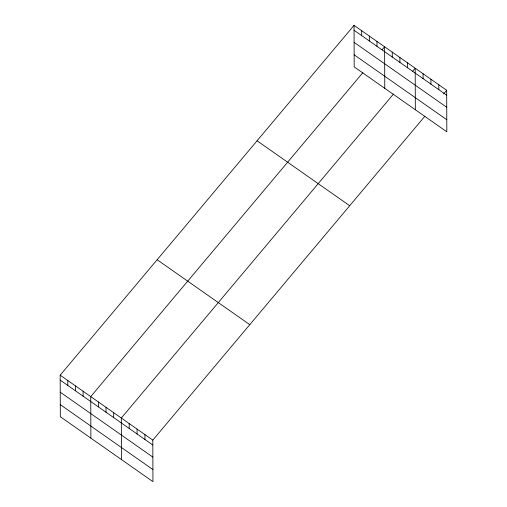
<?xml version="1.0" encoding="UTF-8"?>
<svg xmlns="http://www.w3.org/2000/svg" width="507" height="507" viewBox="0 0 507 507"><rect width="100%" height="100%" fill="white"/><g stroke="black" fill="none" stroke-linecap="round" stroke-linejoin="round"><path stroke-width="0.76" d="M424.967 116.135L152.81 440.108L152.956 481.65L60.314 416.722L60.168 375.18L354.044 25.35L446.686 90.278L446.832 131.82L354.19 66.892L354.044 25.35M362.898 72.628L90.74 396.607L90.886 438.149M382.094 49.781L384.617 46.777L384.762 88.319M393.47 94.055L121.312 418.034L121.458 459.576M412.666 71.208L415.189 68.204L415.334 109.746M443.657 93.884L446.686 90.278M354.063 30.274L446.705 95.202M354.108 42.36L446.749 107.288M354.146 54.807L446.787 119.734M257.068 140.794L349.71 205.722M157.145 259.736L249.786 324.664M60.168 375.18L152.81 440.108M60.187 380.104L152.829 445.032M60.225 392.19L152.867 457.118M60.27 404.637L152.911 469.564M438.815 84.758L438.828 89.688M430.937 79.238L430.956 84.168M423.066 73.724L423.079 78.648M407.546 62.843L407.565 67.773M399.903 57.487L399.922 62.418M392.26 52.132L392.279 57.057M376.974 41.422L376.993 46.346M369.33 36.06L369.349 40.991M361.687 30.705L361.706 35.636M144.932 434.588L144.951 439.512M137.061 429.068L137.08 433.998M129.184 423.548L129.203 428.478M113.669 412.673L113.688 417.603M106.026 407.317L106.045 412.248M98.383 401.962L98.402 406.887M83.097 391.252L83.116 396.176M75.454 385.89L75.473 390.821M67.811 380.535L67.83 385.466"/></g></svg>
